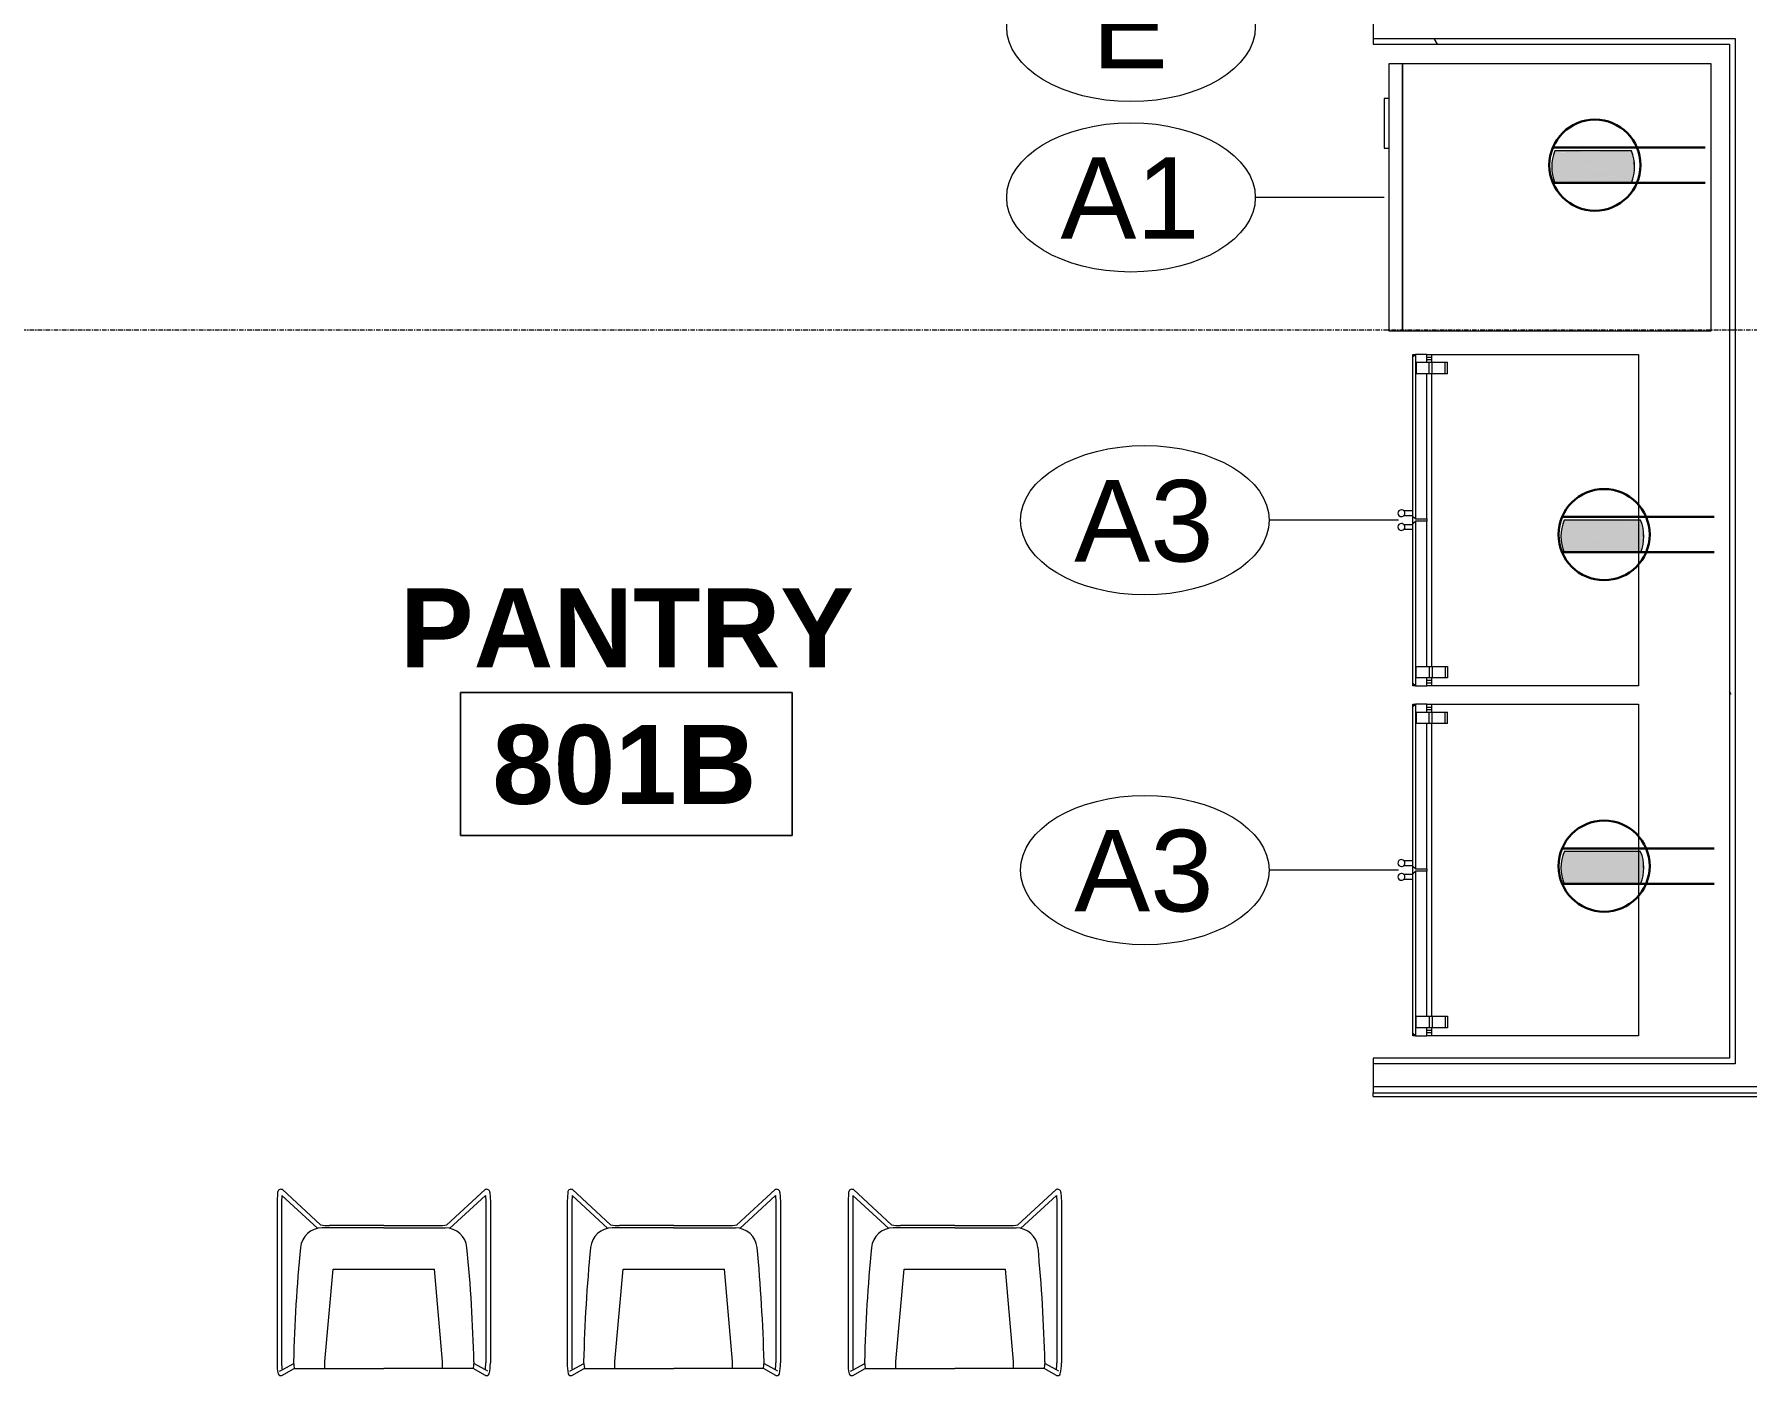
# Model space of a CAD drawing. Header units: inches. Extents: x -203 to 2070, y -968 to 768.
# Drawn here: x 995.4 to 1181.3, y -326.9 to -181.2 of the extents above; entities that cross this region are included whole.
import ezdxf

# ---------------------------------------------------------------- set-up
doc = ezdxf.new("R2010")
doc.units = ezdxf.units.IN
doc.header["$MEASUREMENT"] = 0
doc.linetypes.add('Grid Line 1_2_', pattern=[0.875, 0.5, -0.125, 0.125, -0.125])
for name, color, linetype, lineweight in [('A-ANNO-NOTE', 131, 'Continuous', 13), ('A-AREA-IDEN', 2, 'Continuous', 9), ('A-WALL', 113, 'Continuous', 13), ('A-WALL-PATT', 111, 'Continuous', 13), ('I-FURN', 30, 'Continuous', 9), ('I-WALL', 2, 'Continuous', 13), ('Q-SPCQ', 91, 'Continuous', 13), ('Q-SPCQ-IDEN', 132, 'Continuous', 9), ('S-GRID', 1, 'Continuous', 9)]:
    doc.layers.add(name, color=color, linetype=linetype, lineweight=lineweight)
doc.styles.add('Arial', font='arial.ttf', dxfattribs={"height": 8.851796})
doc.styles.add('Swis721 Lt BT_B', font='', dxfattribs={"height": 8.583975})
doc.styles.get('Swis721 Lt BT_B').set_extended_font_data('Swis721 Lt BT', bold=True)
pattern_1 = [(0, (0, 0), (30.72, 7.68), [1.267, -21.773, 1.267, -21.773, -122.88]), (0, (0, 0), (30.72, 7.68), [-46.08, 1.267, -44.813, 1.267, -21.773, -53.76]), (0, (0, 0), (30.72, 7.68), [-115.2, 1.267, -14.093, 1.267, -37.133]), (120, (11.52, 3.84), (-22.011075, 22.7643), [1.267, -21.773, 1.267, -21.773, -122.88]), (120, (11.52, 3.84), (-22.011075, 22.7643), [-46.08, 1.267, -44.813, 1.267, -21.773, -53.76]), (120, (11.52, 3.84), (-22.011075, 22.7643), [-115.2, 1.267, -14.093, 1.267, -37.133]), (240, (15.36, 19.2), (-8.708925, -30.4443), [1.267, -21.773, 1.267, -21.773, -122.88]), (240, (15.36, 19.2), (-8.708925, -30.4443), [-46.08, 1.267, -44.813, 1.267, -21.773, -53.76]), (240, (15.36, 19.2), (-8.708925, -30.4443), [-115.2, 1.267, -14.093, 1.267, -37.133])]

# ---------------------------------------------------------------- blocks, each defined once
blk = doc.blocks.new('equipment_ref_freeze_adjustable - equipment_ref_freeze_adjustable-5708739-LEVEL 8 - POWER _ SIGNAL')
at = {"layer": 'Q-SPCQ', "lineweight": 9}
for p, q in [((33.5, 0), (0, 0)), ((0, 0), (0, -29)), ((35, 0), (33.5, 0)), ((33.5, 0), (33.5, -29)), ((33.5, -29), (33.5, 0)), ((35, -29), (35, 0)), ((35.5, -19.86), (35, -19.86)), ((35.5, -25.25), (35.5, -19.86)), ((35, -25.25), (35.5, -25.25)), ((0, -29), (33.5, -29)), ((33.5, -29), (35, -29))]:
    blk.add_line(p, q, dxfattribs=at)
blk = doc.blocks.new('Mechanical_COM_Refrigerator-Dbl-Glass - Mechanical_COM_Refrigerator-Dbl-Glass-5222057-LEVEL 8 - POWER _ SIGNAL')
at = {"layer": 'Q-SPCQ', "lineweight": 9}
for p, q in [((-21.94, 12.25), (14.06, 12.25)), ((-21.94, -10.25), (-21.94, 12.25)), ((14.06, 12.25), (14.06, -10.25)), ((-21.08, -8.75), (-21.08, -8.5)), ((-19.83, -8.5), (-21.08, -8.5)), ((-21.08, -10.15), (-21.08, -8.75)), ((-19.83, -8.75), (-21.08, -8.75)), ((-19.83, -8.5), (-19.83, -8.75)), ((-19.83, -8.75), (-19.83, -10.15)), ((11.95, -8.75), (11.95, -8.5)), ((11.95, -8.5), (13.2, -8.5)), ((11.95, -10.15), (11.95, -8.75)), ((11.95, -8.75), (13.2, -8.75)), ((13.2, -8.5), (13.2, -8.75)), ((13.2, -8.75), (13.2, -10.15)), ((-21.94, -10.75), (-21.94, -10.25)), ((-21.94, -10.25), (-21.08, -10.25)), ((-21.94, -10.75), (-21.94, -11.97)), ((-21.08, -10.75), (-21.94, -10.75)), ((-21.59, -10.25), (-21.59, -10.75)), ((-21.33, -10.25), (-21.33, -10.75)), ((-21.08, -10.48), (-21.08, -10.15)), ((-19.83, -10.15), (-21.08, -10.15)), ((-21.08, -11.9), (-21.08, -10.48)), ((-19.83, -10.48), (-21.08, -10.48)), ((-19.83, -10.15), (-19.83, -10.48)), ((-19.83, -10.25), (11.95, -10.25)), ((-19.83, -10.48), (-19.83, -11.9)), ((-4.06, -10.75), (-19.83, -10.75)), ((-4.06, -11.97), (-4.06, -10.75)), ((-4.06, -10.75), (-3.81, -10.75)), ((11.95, -10.75), (-3.81, -10.75)), ((-3.81, -10.75), (-3.81, -11.97)), ((11.95, -10.48), (11.95, -10.15)), ((11.95, -10.15), (13.2, -10.15)), ((11.95, -11.9), (11.95, -10.48)), ((11.95, -10.48), (13.2, -10.48)), ((13.2, -10.15), (13.2, -10.48)), ((13.2, -10.25), (14.06, -10.25)), ((13.2, -10.48), (13.2, -11.9)), ((14.06, -10.75), (13.2, -10.75)), ((13.45, -10.75), (13.45, -10.25)), ((13.72, -10.75), (13.72, -10.25)), ((14.06, -10.25), (14.06, -10.75)), ((14.06, -11.97), (14.06, -10.75)), ((-21.94, -11.97), (-4.06, -11.97)), ((-21.69, -12.25), (-21.94, -11.97)), ((-21.94, -12.25), (-21.94, -11.97)), ((-21.69, -12.25), (-21.94, -12.25)), ((-4.31, -12.25), (-21.69, -12.25)), ((-21.08, -11.9), (-19.83, -11.9)), ((-4.94, -12.25), (-4.94, -13.28)), ((-4.44, -13.28), (-4.44, -12.25)), ((-4.06, -11.97), (-4.31, -12.25)), ((-3.56, -12.25), (-4.31, -12.25)), ((-3.81, -11.97), (14.06, -11.97)), ((-3.56, -12.25), (-3.81, -11.97)), ((13.81, -12.25), (-3.56, -12.25)), ((-3.44, -12.25), (-3.44, -13.28)), ((-2.94, -13.28), (-2.94, -12.25)), ((13.2, -11.9), (11.95, -11.9)), ((14.06, -11.97), (13.81, -12.25)), ((14.06, -12.25), (13.81, -12.25)), ((14.06, -11.97), (14.06, -12.25))]:
    blk.add_line(p, q, dxfattribs=at)
for centre, start, end in [((-4.69, -13.5), 360, 180), ((-4.69, -13.5), 180, 360), ((-3.19, -13.5), 360, 180), ((-3.19, -13.5), 180, 360)]:
    blk.add_arc(centre, 0.375, start, end, dxfattribs=at)
blk = doc.blocks.new('Mechanical_COM_Refrigerator-Dbl-Glass - Mechanical_COM_Refrigerator-Dbl-Glass-5222060-LEVEL 8 - POWER _ SIGNAL')
at = {"layer": 'Q-SPCQ', "lineweight": 9}
for p, q in [((-21.94, 12.25), (14.06, 12.25)), ((-21.94, -10.25), (-21.94, 12.25)), ((14.06, 12.25), (14.06, -10.25)), ((-21.08, -8.75), (-21.08, -8.5)), ((-19.83, -8.5), (-21.08, -8.5)), ((-21.08, -10.15), (-21.08, -8.75)), ((-19.83, -8.75), (-21.08, -8.75)), ((-19.83, -8.5), (-19.83, -8.75)), ((-19.83, -8.75), (-19.83, -10.15)), ((11.95, -8.75), (11.95, -8.5)), ((11.95, -8.5), (13.2, -8.5)), ((11.95, -10.15), (11.95, -8.75)), ((11.95, -8.75), (13.2, -8.75)), ((13.2, -8.5), (13.2, -8.75)), ((13.2, -8.75), (13.2, -10.15)), ((-21.94, -10.75), (-21.94, -10.25)), ((-21.94, -10.25), (-21.08, -10.25)), ((-21.94, -10.75), (-21.94, -11.97)), ((-21.08, -10.75), (-21.94, -10.75)), ((-21.59, -10.25), (-21.59, -10.75)), ((-21.33, -10.25), (-21.33, -10.75)), ((-21.08, -10.48), (-21.08, -10.15)), ((-19.83, -10.15), (-21.08, -10.15)), ((-21.08, -11.9), (-21.08, -10.48)), ((-19.83, -10.48), (-21.08, -10.48)), ((-19.83, -10.15), (-19.83, -10.48)), ((-19.83, -10.25), (11.95, -10.25)), ((-19.83, -10.48), (-19.83, -11.9)), ((-4.06, -10.75), (-19.83, -10.75)), ((-4.06, -11.97), (-4.06, -10.75)), ((-4.06, -10.75), (-3.81, -10.75)), ((11.95, -10.75), (-3.81, -10.75)), ((-3.81, -10.75), (-3.81, -11.97)), ((11.95, -10.48), (11.95, -10.15)), ((11.95, -10.15), (13.2, -10.15)), ((11.95, -11.9), (11.95, -10.48)), ((11.95, -10.48), (13.2, -10.48)), ((13.2, -10.15), (13.2, -10.48)), ((13.2, -10.25), (14.06, -10.25)), ((13.2, -10.48), (13.2, -11.9)), ((14.06, -10.75), (13.2, -10.75)), ((13.45, -10.75), (13.45, -10.25)), ((13.72, -10.75), (13.72, -10.25)), ((14.06, -10.25), (14.06, -10.75)), ((14.06, -11.97), (14.06, -10.75)), ((-21.94, -11.97), (-4.06, -11.97)), ((-21.69, -12.25), (-21.94, -11.97)), ((-21.94, -12.25), (-21.94, -11.97)), ((-21.69, -12.25), (-21.94, -12.25)), ((-4.31, -12.25), (-21.69, -12.25)), ((-21.08, -11.9), (-19.83, -11.9)), ((-4.94, -12.25), (-4.94, -13.28)), ((-4.44, -13.28), (-4.44, -12.25)), ((-4.06, -11.97), (-4.31, -12.25)), ((-3.56, -12.25), (-4.31, -12.25)), ((-3.81, -11.97), (14.06, -11.97)), ((-3.56, -12.25), (-3.81, -11.97)), ((13.81, -12.25), (-3.56, -12.25)), ((-3.44, -12.25), (-3.44, -13.28)), ((-2.94, -13.28), (-2.94, -12.25)), ((13.2, -11.9), (11.95, -11.9)), ((14.06, -11.97), (13.81, -12.25)), ((14.06, -12.25), (13.81, -12.25)), ((14.06, -11.97), (14.06, -12.25))]:
    blk.add_line(p, q, dxfattribs=at)
for centre, start, end in [((-4.69, -13.5), 360, 180), ((-4.69, -13.5), 180, 360), ((-3.19, -13.5), 360, 180), ((-3.19, -13.5), 180, 360)]:
    blk.add_arc(centre, 0.375, start, end, dxfattribs=at)
blk = doc.blocks.new('Steelcase Turnstone - Scoop - Seating - Stool - with Upholstered Seat-5242075-LEVEL 8 - POWER _ SIGNAL')
at = {"layer": 'I-FURN'}
for p, q in [((-11.52, 19.13), (-11.58, 18.13)), ((-11.05, 18.8), (-11.08, 18.13)), ((-7.16, 15.22), (-11.05, 18.8)), ((-6.86, 15.62), (-11, 19.44)), ((6.86, 15.62), (11, 19.44)), ((7.16, 15.22), (11.05, 18.8)), ((11.05, 18.8), (11.08, 18.13)), ((11.52, 19.13), (11.58, 18.13)), ((-11.58, 18.13), (-11.58, 0.61)), ((-11.08, 18.13), (-11.08, 0.61)), ((11.08, 18.13), (11.08, 0.61)), ((11.58, 18.13), (11.58, 0.61)), ((0, 15.29), (-6.68, 15.29)), ((0, 15.54), (-5.89, 15.54)), ((0, 15.54), (5.89, 15.54)), ((0, 15.29), (6.68, 15.29)), ((-6.39, 0.79), (-5.5, 10.79)), ((-5.5, 10.79), (5.5, 10.79)), ((6.39, 0.79), (5.5, 10.79)), ((-11.06, -0.73), (-9.72, 0)), ((-11.04, -0.15), (-9.77, 0.54)), ((-9.79, 0.73), (-9.71, 0)), ((-9.72, 0), (0, 0)), ((-6.39, 0), (-6.39, 0.79)), ((9.72, 0), (0, 0)), ((6.39, 0), (6.39, 0.79)), ((9.79, 0.73), (9.71, 0)), ((11.06, -0.73), (9.72, 0)), ((11.04, -0.15), (9.77, 0.54)), ((-11.3, -0.29), (-11.04, -0.15)), ((11.3, -0.29), (11.04, -0.15))]:
    blk.add_line(p, q, dxfattribs=at)
for centre, radius, start, end in [((-11.17, 19.13), 0.35, 61.4433, 180), ((11.17, 19.13), 0.35, 0, 118.5567), ((-6.68, 12.92), 2.37, 90, 174.5074), ((-6, 19.97), 4.43, 258.7831, 271.3764), ((6, 19.97), 4.43, 268.6236, 281.2169), ((6.68, 12.92), 2.37, 5.4926, 90), ((165.9, -3.67), 175.75, 174.5074, 178.563), ((-165.9, -3.67), 175.75, 1.437, 5.4926), ((-6.86, 0.5), 4.72, 178.6149, 193.074), ((-4.87, 0.57), 6.21, 179.5533, 186.6054), ((4.87, 0.57), 6.21, 353.3946, 0.4467), ((6.86, 0.5), 4.72, 346.926, 1.3851), ((-11.19, -0.48), 0.282, 198.1036, 296.9012), ((11.19, -0.48), 0.282, 243.0988, 341.8964)]:
    blk.add_arc(centre, radius, start, end, dxfattribs=at)
blk = doc.blocks.new('Room Tag - Room Name and Number-3379422-LEVEL 8 - POWER _ SIGNAL')
at = {"layer": 'A-AREA-IDEN'}
for p, q in [((-0.1881, -0.1636), (-0.1881, -0.0018)), ((-0.1881, -0.0018), (0.1869, -0.0018)), ((0.1869, -0.0018), (-0.1881, -0.0018)), ((-0.1881, -0.0018), (-0.1881, -0.1636)), ((0.1869, -0.0018), (0.1869, -0.1636)), ((0.1869, -0.1636), (0.1869, -0.0018)), ((0.1869, -0.1636), (-0.1881, -0.1636)), ((-0.1881, -0.1636), (0.1869, -0.1636))]:
    blk.add_line(p, q, dxfattribs=at)
blk = doc.blocks.new('Appliance_Specialty Equipment Tag - Standard-3515593-LEVEL 8 - POWER _ SIGNAL')
at = {"layer": 'Q-SPCQ-IDEN'}
blk.add_ellipse((-0.0499, 0.0037), major_axis=(-0.1406, 0), ratio=0.600473, dxfattribs=at)

msp = doc.modelspace()

# ---------------------------------------------------------------- hatches: boundary and pattern name
at = {"layer": 'A-ANNO-NOTE', "lineweight": 9}
for points in [[(1160.14, -195.14), (1168.95, -194.35), (1160.41, -194.01)], [(1169.05, -196.39), (1168.95, -194.35), (1160.14, -195.14), (1165.24, -195.85)], [(1169.05, -196.39), (1160.14, -195.14), (1160.19, -196.39), (1165.24, -196.39)], [(1168.95, -194.35), (1168.81, -193.93), (1160.41, -194.01), (1165.24, -194.2)], [(1160.41, -194.01), (1165.24, -193.93), (1160.44, -193.93)], [(1168.81, -193.93), (1160.47, -193.85), (1160.44, -193.93), (1165.24, -193.93)], [(1168.81, -193.93), (1168.77, -193.85), (1160.47, -193.85), (1165.24, -193.89)], [(1169.05, -196.39), (1169.1, -195.14), (1168.95, -194.35)], [(1169.05, -196.39), (1169.12, -195.5), (1169.1, -195.14)], [(1160.47, -197.33), (1169.05, -196.39), (1160.19, -196.39)], [(1160.47, -197.33), (1168.95, -196.82), (1169.05, -196.39), (1165.24, -196.81)], [(1160.47, -197.33), (1168.81, -197.25), (1168.95, -196.82), (1165.24, -197.04)], [(1168.77, -197.33), (1168.81, -197.25), (1160.47, -197.33), (1165.24, -197.33)], [(1161.14, -235.27), (1169.95, -234.48), (1161.41, -234.14)], [(1169.95, -234.48), (1169.81, -234.06), (1161.41, -234.14), (1165.24, -234.29)], [(1161.41, -234.14), (1169.81, -234.06), (1161.44, -234.06)], [(1169.81, -234.06), (1161.47, -233.97), (1161.44, -234.06), (1165.24, -234.06)], [(1169.81, -234.06), (1169.77, -233.97), (1165.24, -234.01)], [(1170.05, -236.52), (1169.95, -234.48), (1161.14, -235.27), (1165.24, -235.84)], [(1170.05, -236.52), (1161.14, -235.27), (1161.19, -236.52), (1165.24, -236.52)], [(1170.05, -236.52), (1170.1, -235.27), (1169.95, -234.48)], [(1170.05, -236.52), (1170.12, -235.63), (1170.1, -235.27)], [(1161.47, -237.46), (1170.05, -236.52), (1161.19, -236.52)], [(1161.47, -237.46), (1169.95, -236.95), (1170.05, -236.52), (1165.24, -237.04)], [(1161.47, -237.46), (1169.81, -237.37), (1169.95, -236.95), (1165.24, -237.23)], [(1169.77, -237.46), (1169.81, -237.37), (1165.24, -237.46)], [(1161.14, -271.27), (1169.95, -270.48), (1161.41, -270.14)], [(1170.05, -272.52), (1169.95, -270.48), (1161.14, -271.27), (1165.24, -271.84)], [(1165.24, -272.52), (1170.05, -272.52), (1161.14, -271.27), (1161.19, -272.52)], [(1169.95, -270.48), (1169.81, -270.06), (1161.41, -270.14), (1165.24, -270.29)], [(1161.41, -270.14), (1169.81, -270.06), (1161.44, -270.06)], [(1169.81, -270.06), (1161.47, -269.97), (1161.44, -270.06), (1165.24, -270.06)], [(1169.81, -270.06), (1169.77, -269.97), (1165.24, -270.01)], [(1170.05, -272.52), (1170.1, -271.27), (1169.95, -270.48)], [(1170.05, -272.52), (1170.12, -271.63), (1170.1, -271.27)], [(1161.47, -273.46), (1170.05, -272.52), (1161.19, -272.52)], [(1161.47, -273.46), (1169.95, -272.95), (1170.05, -272.52), (1165.24, -273.04)], [(1161.47, -273.46), (1169.81, -273.37), (1169.95, -272.95), (1165.24, -273.23)], [(1169.77, -273.46), (1169.81, -273.37), (1165.24, -273.46)]]:
    msp.add_hatch(color=256, dxfattribs=at).paths.add_polyline_path(points, flags=0)
at = {"layer": 'A-WALL-PATT', "lineweight": 9}
h = msp.add_hatch(dxfattribs=at)
h.set_pattern_fill('FP_1', color=256, style=0, pattern_type=2)
h.set_pattern_definition(pattern_1)
h.paths.add_polyline_path([(1179.42, -182.28), (1180.05, -182.28), (1180.03, -181.66), (1140.73, -181.66), (1140.73, -182.28), (1177.42, -182.28)], flags=0)
h.paths.add_polyline_path([(1182.55, -182.28), (1183.17, -182.28), (1183.17, -181.66), (1182.55, -181.66)], flags=0)
h = msp.add_hatch(dxfattribs=at)
h.set_pattern_fill('FP_1', color=256, style=0, pattern_type=2)
h.set_pattern_definition(pattern_1)
h.paths.add_polyline_path([(1180.05, -292.41), (1180.05, -182.28), (1179.42, -182.28), (1179.42, -292.41)], flags=0)
h = msp.add_hatch(dxfattribs=at)
h.set_pattern_fill('FP_1', color=256, style=0, pattern_type=2)
h.set_pattern_definition(pattern_1)
h.paths.add_polyline_path([(1290.48, -293.03), (1290.48, -292.41), (1196.38, -292.41), (1196.38, -292.53), (1183.17, -292.53), (1183.17, -292.41), (1182.55, -292.41), (1182.55, -293.03), (1281.36, -293.03)], flags=0)
h.paths.add_polyline_path([(1140.73, -293.03), (1180.05, -293.03), (1180.05, -292.41), (1140.73, -292.41)], flags=0)
h = msp.add_hatch(dxfattribs=at)
h.set_pattern_fill('FP_1', color=256, style=0, pattern_type=2)
h.set_pattern_definition(pattern_1)
h.paths.add_polyline_path([(1289.86, -296.16), (1290.48, -296.16), (1290.48, -295.53), (1140.73, -295.53), (1140.73, -296.16), (1281.36, -296.16)], flags=0)
h.paths.add_polyline_path([(1293.61, -296.16), (1293.61, -295.53), (1292.98, -295.53), (1292.98, -296.16)], flags=0)

# ---------------------------------------------------------------- linework, layer by layer
at = {"layer": 'A-ANNO-NOTE', "lineweight": 30}
for p, q in [((1176.77, -193.5), (1160.24, -193.5)), ((1176.77, -197.33), (1160.24, -197.33)), ((1177.77, -233.62), (1161.24, -233.62)), ((1177.77, -237.46), (1161.24, -237.46)), ((1177.77, -269.62), (1161.24, -269.62)), ((1177.77, -273.46), (1161.24, -273.46))]:
    msp.add_line(p, q, dxfattribs=at)
at = {"layer": 'A-ANNO-NOTE', "lineweight": 9}
for p, q in [((1168.77, -193.85), (1160.47, -193.85)), ((1160.47, -197.33), (1168.77, -197.33)), ((1169.77, -233.97), (1161.47, -233.97)), ((1161.47, -237.46), (1169.77, -237.46)), ((1169.77, -269.97), (1161.47, -269.97)), ((1161.47, -273.46), (1169.77, -273.46))]:
    msp.add_line(p, q, dxfattribs=at)
at = {"layer": 'A-ANNO-NOTE', "lineweight": 30}
for centre in [(1164.81, -195.41), (1165.81, -235.54), (1165.81, -271.54)]:
    msp.add_circle(centre, 4.95, dxfattribs=at)
at = {"layer": 'A-ANNO-NOTE', "lineweight": 9}
for centre, start, end in [((1164.62, -195.59), 157.2244, 202.7756), ((1164.62, -195.59), 337.2244, 22.7756), ((1165.62, -235.72), 157.2244, 202.7756), ((1165.62, -235.72), 337.2244, 22.7756), ((1165.62, -271.72), 157.2244, 202.7756), ((1165.62, -271.72), 337.2244, 22.7756)]:
    msp.add_arc(centre, 4.5, start, end, dxfattribs=at)
at = {"layer": 'A-WALL'}
for p, q in [((1140.73, -181.66), (1180.05, -181.66)), ((1180.05, -181.66), (1180.05, -293.03)), ((1180.05, -293.03), (1140.73, -293.03)), ((1290.48, -295.53), (1140.73, -295.53))]:
    msp.add_line(p, q, dxfattribs=at)
at = {"layer": 'A-WALL', "lineweight": 9}
for q in [(1140.73, -296.16), (1289.86, -296.55)]:
    msp.add_line((1140.73, -296.55), q, dxfattribs=at)
at = {"layer": 'I-WALL'}
for p, q in [((1140.73, -178.53), (1140.73, -182.28)), ((1140.73, -182.28), (1179.42, -182.28)), ((1179.42, -182.28), (1179.42, -292.41)), ((1179.42, -292.41), (1140.73, -292.41)), ((1140.73, -292.41), (1140.73, -296.16)), ((1140.73, -296.16), (1289.86, -296.16))]:
    msp.add_line(p, q, dxfattribs=at)
at = {"layer": 'Q-SPCQ-IDEN'}
for p, q in [((1141.92, -198.91), (1127.95, -198.91)), ((1143.47, -233.97), (1129.45, -233.97)), ((1143.47, -271.97), (1129.45, -271.97))]:
    msp.add_line(p, q, dxfattribs=at)
at = {"layer": 'S-GRID', "linetype": 'Grid Line 1_2_'}
msp.add_line((-203.03, -213.31), (2046, -213.31), dxfattribs=at)

# ---------------------------------------------------------------- block references
at = {"layer": 'A-AREA-IDEN', "xscale": 95.99999999999994, "yscale": 95.99999999999994, "zscale": 95.99999999999994}
msp.add_blockref('Room Tag - Room Name and Number-3379422-LEVEL 8 - POWER _ SIGNAL', (1059.7, -252.52), dxfattribs=at)
at = {"layer": 'I-FURN'}
for p in [(1033.3, -326.12), (1064.8, -326.12), (1095.3, -326.12)]:
    msp.add_blockref('Steelcase Turnstone - Scoop - Seating - Stool - with Upholstered Seat-5242075-LEVEL 8 - POWER _ SIGNAL', p, dxfattribs=at)
at = {"layer": 'Q-SPCQ', "lineweight": 9}
for name, p, rotation in [('equipment_ref_freeze_adjustable - equipment_ref_freeze_adjustable-5708739-LEVEL 8 - POWER _ SIGNAL', (1177.42, -213.41), 180), ('Mechanical_COM_Refrigerator-Dbl-Glass - Mechanical_COM_Refrigerator-Dbl-Glass-5222057-LEVEL 8 - POWER _ SIGNAL', (1157.3, -237.9), 270.0000000000002), ('Mechanical_COM_Refrigerator-Dbl-Glass - Mechanical_COM_Refrigerator-Dbl-Glass-5222060-LEVEL 8 - POWER _ SIGNAL', (1157.3, -275.9), 270.0000000000002)]:
    msp.add_blockref(name, p, dxfattribs=dict(at, rotation=rotation))
at = {"layer": 'Q-SPCQ-IDEN', "xscale": 95.99999999999994, "yscale": 95.99999999999994, "zscale": 95.99999999999994}
for p in [(1119.23, -180.75), (1119.23, -199.27), (1120.73, -234.33), (1120.73, -272.33)]:
    msp.add_blockref('Appliance_Specialty Equipment Tag - Standard-3515593-LEVEL 8 - POWER _ SIGNAL', p, dxfattribs=at)

# ---------------------------------------------------------------- texts
at = {"layer": 'A-AREA-IDEN', "char_height": 8.584, "attachment_point": 2, "line_spacing_factor": 0.998538, "style": 'Swis721 Lt BT_B'}
for s, insert, width in [('PANTRY', (1059.71, -241.38), 52.812), ('801B', (1059.43, -256.21), 32.184)]:
    msp.add_mtext(s, dxfattribs=dict(at, insert=insert, width=width))
at = {"layer": 'Q-SPCQ-IDEN', "attachment_point": 2, "line_spacing_factor": 0.938532, "style": 'Arial'}
for s, insert, char_height, width in [('E', (1114.34, -176.03), 8.85, 9.828), ('A1', (1114.34, -194.55), 8.852, 18.036), ('A3', (1115.84, -229.61), 8.852, 18.036), ('A3', (1115.84, -267.61), 8.852, 18.036)]:
    msp.add_mtext(s, dxfattribs=dict(at, insert=insert, char_height=char_height, width=width))

doc.saveas('drawing.dxf')
